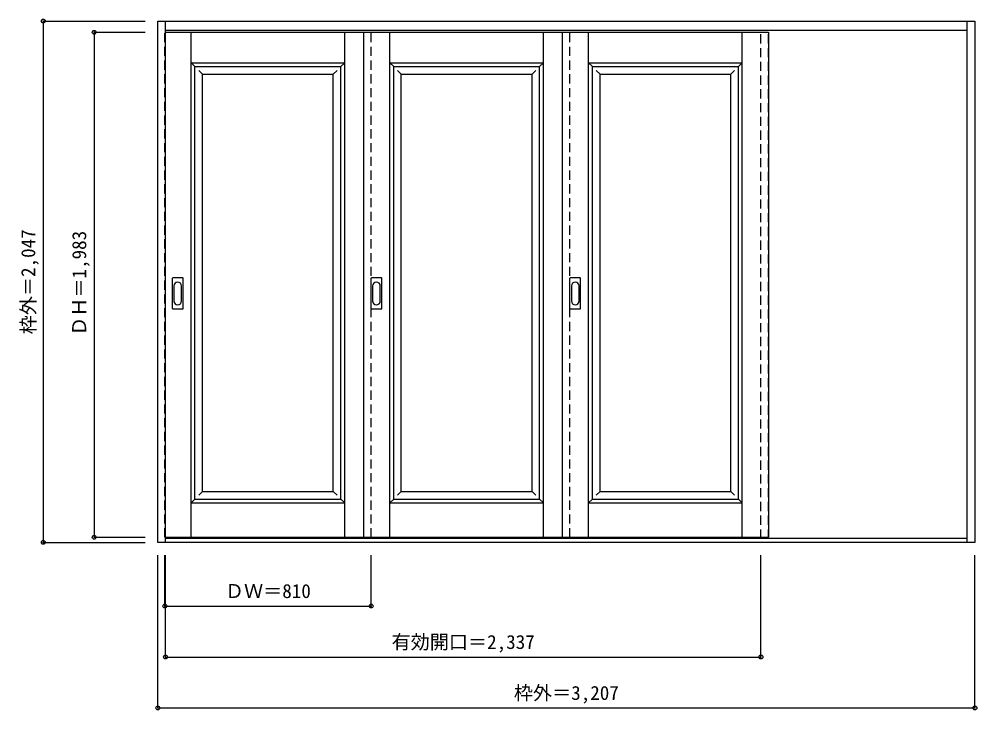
# Model space of a CAD drawing. Units: millimetres, scale not verified. Extents: x -1550 to 2210, y -1493 to 1219.
import ezdxf
from ezdxf.enums import TextEntityAlignment as Align

# ---------------------------------------------------------------- set-up
doc = ezdxf.new("R2010")
doc.units = ezdxf.units.MM
doc.header["$LTSCALE"] = 30
doc.header["$PDMODE"] = 32
doc.header["$PDSIZE"] = 15
doc.linetypes.add('DASHED1', pattern=[1.8, 1.2, -0.6])
doc.layers.add('0-0', color=7, linetype='Continuous')
doc.layers.add('0-1_寸法', color=7, linetype='Continuous')
doc.styles.add('ＭＳ ゴシック', font='')
doc.styles.get('ＭＳ ゴシック').set_extended_font_data('MS Gothic')

msp = doc.modelspace()

# ---------------------------------------------------------------- linework, layer by layer
at = {"layer": '0-0', "color": 3}
for p, q in [((-1005, -835.3), (-1005, 1211.7)), ((-1005, 1211.7), (2202, 1211.7)), ((-975, -835.3), (-975, 1211.7)), ((2172, -835.3), (2172, 1211.7)), ((2202, 1211.7), (2202, -835.3)), ((-975, 1175.7), (2172, 1175.7)), ((-975, 1167.7), (1392, 1167.7)), ((-198, 1167.7), (-198, -815.3)), ((582, 1167.7), (582, -815.3)), ((1392, 1167.7), (1392, -815.3)), ((-859.5, 1032.7), (-286.5, 1032.7)), ((-859.5, -665.3), (-859.5, 1032.7)), ((-286.5, -665.3), (-286.5, 1032.7)), ((-79.5, 1032.7), (493.5, 1032.7)), ((-79.5, -665.3), (-79.5, 1032.7)), ((493.5, -665.3), (493.5, 1032.7)), ((700.5, 1032.7), (1273.5, 1032.7)), ((700.5, -665.3), (700.5, 1032.7)), ((1273.5, -665.3), (1273.5, 1032.7)), ((-948, 82.7), (-948, 201.7)), ((-907.5, 203.2), (-946.5, 203.2)), ((-906, 82.7), (-906, 201.7)), ((-168, 82.7), (-168, 201.7)), ((-127.5, 203.2), (-166.5, 203.2)), ((-126, 82.7), (-126, 201.7)), ((612, 82.7), (612, 201.7)), ((652.5, 203.2), (613.5, 203.2)), ((654, 82.7), (654, 201.7)), ((-946.5, 81.2), (-907.5, 81.2)), ((-166.5, 81.2), (-127.5, 81.2)), ((613.5, 81.2), (652.5, 81.2)), ((-859.5, -665.3), (-286.5, -665.3)), ((-79.5, -665.3), (493.5, -665.3)), ((700.5, -665.3), (1273.5, -665.3)), ((-975, -815.3), (1392, -815.3)), ((2172, -820.3), (-975, -820.3)), ((2202, -835.3), (-1005, -835.3))]:
    msp.add_line(p, q, dxfattribs=at)
at = {"layer": '0-0'}
for p, q in [((-874.5, -815.3), (-874.5, 1167.7)), ((-271.5, -815.3), (-271.5, 1167.7)), ((-94.5, -815.3), (-94.5, 1167.7)), ((508.5, -815.3), (508.5, 1167.7)), ((685.5, -815.3), (685.5, 1167.7)), ((1288.5, -815.3), (1288.5, 1167.7)), ((-874.5, 1047.7), (-271.5, 1047.7)), ((-874.5, 1047.7), (-859.5, 1032.7)), ((-844.5, 1017.7), (-829.5, 1002.7)), ((-301.5, 1017.7), (-316.5, 1002.7)), ((-271.5, 1047.7), (-286.5, 1032.7)), ((-94.5, 1047.7), (508.5, 1047.7)), ((-94.5, 1047.7), (-79.5, 1032.7)), ((-64.5, 1017.7), (-49.5, 1002.7)), ((478.5, 1017.7), (463.5, 1002.7)), ((508.5, 1047.7), (493.5, 1032.7)), ((685.5, 1047.7), (1288.5, 1047.7)), ((685.5, 1047.7), (700.5, 1032.7)), ((715.5, 1017.7), (730.5, 1002.7)), ((1258.5, 1017.7), (1243.5, 1002.7)), ((1288.5, 1047.7), (1273.5, 1032.7)), ((-829.5, 1002.7), (-316.5, 1002.7)), ((-829.5, -635.3), (-829.5, 1002.7)), ((-316.5, -635.3), (-316.5, 1002.7)), ((-49.5, 1002.7), (463.5, 1002.7)), ((-49.5, -635.3), (-49.5, 1002.7)), ((463.5, -635.3), (463.5, 1002.7)), ((730.5, 1002.7), (1243.5, 1002.7)), ((730.5, -635.3), (730.5, 1002.7)), ((1243.5, -635.3), (1243.5, 1002.7)), ((-942, 171.8), (-942, 112.6)), ((-912, 112.6), (-912, 171.8)), ((-162, 171.8), (-162, 112.6)), ((-132, 112.6), (-132, 171.8)), ((618, 171.8), (618, 112.6)), ((648, 112.6), (648, 171.8)), ((-829.5, -635.3), (-844.5, -650.3)), ((-829.5, -635.3), (-316.5, -635.3)), ((-316.5, -635.3), (-301.5, -650.3)), ((-49.5, -635.3), (-64.5, -650.3)), ((-49.5, -635.3), (463.5, -635.3)), ((463.5, -635.3), (478.5, -650.3)), ((730.5, -635.3), (715.5, -650.3)), ((730.5, -635.3), (1243.5, -635.3)), ((1243.5, -635.3), (1258.5, -650.3)), ((-859.5, -665.3), (-874.5, -680.3)), ((-286.5, -665.3), (-271.5, -680.3)), ((-79.5, -665.3), (-94.5, -680.3)), ((493.5, -665.3), (508.5, -680.3)), ((700.5, -665.3), (685.5, -680.3)), ((1273.5, -665.3), (1288.5, -680.3)), ((-874.5, -680.3), (-271.5, -680.3)), ((-94.5, -680.3), (508.5, -680.3)), ((685.5, -680.3), (1288.5, -680.3))]:
    msp.add_line(p, q, dxfattribs=at)
at = {"layer": '0-0', "color": 4, "linetype": 'DASHED1'}
for p, q in [((-168, -815.3), (-168, 1167.7)), ((612, -815.3), (612, 1167.7)), ((1362, -820.3), (1362, 1175.7)), ((1392, -820.3), (1392, 1175.7))]:
    msp.add_line(p, q, dxfattribs=at)
msp.add_lwpolyline([(-975, -815.3), (-978, -815.3), (-978, 1167.7), (-975, 1167.7)], dxfattribs=at)
at = {"layer": '0-0', "color": 3}
for centre, start, end in [((-946.5, 201.7), 90, 180), ((-907.5, 201.7), 0, 90), ((-166.5, 201.7), 90, 180), ((-127.5, 201.7), 0, 90), ((613.5, 201.7), 90, 180), ((652.5, 201.7), 0, 90), ((-946.5, 82.7), 180, 270), ((-907.5, 82.7), 270, 0), ((-166.5, 82.7), 180, 270), ((-127.5, 82.7), 270, 0), ((613.5, 82.7), 180, 270), ((652.5, 82.7), 270, 0)]:
    msp.add_arc(centre, 1.5, start, end, dxfattribs=at)
at = {"layer": '0-0'}
for centre, start, end in [((-927, 171.8), 0, 180), ((-147, 171.8), 0, 180), ((633, 171.8), 0, 180), ((-927, 112.6), 180, 0), ((-147, 112.6), 180, 0), ((633, 112.6), 180, 0)]:
    msp.add_arc(centre, 15, start, end, dxfattribs=at)
at = {"layer": '0-1_寸法', "color": 4}
for p, q in [((-1455, 1211.7), (-1455, -835.3)), ((-1455, 1211.7), (-1055, 1211.7)), ((-1255, 1167.7), (-1055, 1167.7)), ((-1255, 1167.7), (-1255, -815.3)), ((-1255, -815.3), (-1055, -815.3)), ((-1455, -835.3), (-1055, -835.3)), ((-1005, -1485.3), (-1005, -885.3)), ((-978, -1085.3), (-978, -885.3)), ((-975, -1285.3), (-975, -885.3))]:
    msp.add_line(p, q, dxfattribs=at)
for points in [[(-1005, -1485.3), (2202, -1485.3), (2202, -885.3)], [(-978, -1085.3), (-168, -1085.3), (-168, -885.3)], [(-975, -1285.3), (1362, -1285.3), (1362, -885.3)]]:
    msp.add_lwpolyline(points, dxfattribs=at)
at = {"layer": '0-1_寸法'}
for p in [(-1455, 1211.7), (-1255, 1167.7), (-1255, -815.3), (-1455, -835.3), (-978, -1085.3), (-168, -1085.3), (-975, -1285.3), (1362, -1285.3), (-1005, -1485.3), (2202, -1485.3)]:
    msp.add_point(p, dxfattribs=at)

# ---------------------------------------------------------------- texts
at = {"layer": '0-1_寸法', "style": 'ＭＳ ゴシック'}
for s, p in [('枠外＝2,047', (-1470, -18.1)), ('ＤＨ＝1,983', (-1270, -24.1))]:
    msp.add_text(s, height=54.99, rotation=90, dxfattribs=at).set_placement(p, align=Align.BOTTOM_LEFT)
for s, p in [('ＤＷ＝810', (-741.8, -1070.3)), ('有効開口＝2,337', (-87.8, -1270.3)), ('枠外＝3,207', (392.2, -1470.3))]:
    msp.add_text(s, height=54.99, dxfattribs=at).set_placement(p, align=Align.BOTTOM_LEFT)

doc.saveas('drawing.dxf')
